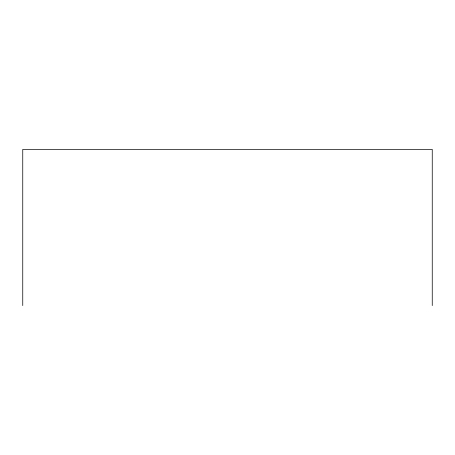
<?xml version="1.0" encoding="UTF-8"?>
<svg xmlns="http://www.w3.org/2000/svg" width="455" height="455" viewBox="0 0 455 455"><rect width="100%" height="100%" fill="white"/><g stroke="black" fill="none" stroke-linecap="round" stroke-linejoin="round"><path stroke-width="0.68" d="M432.25 305.589L432.25 149.411L22.75 149.411L22.75 305.589"/></g></svg>
